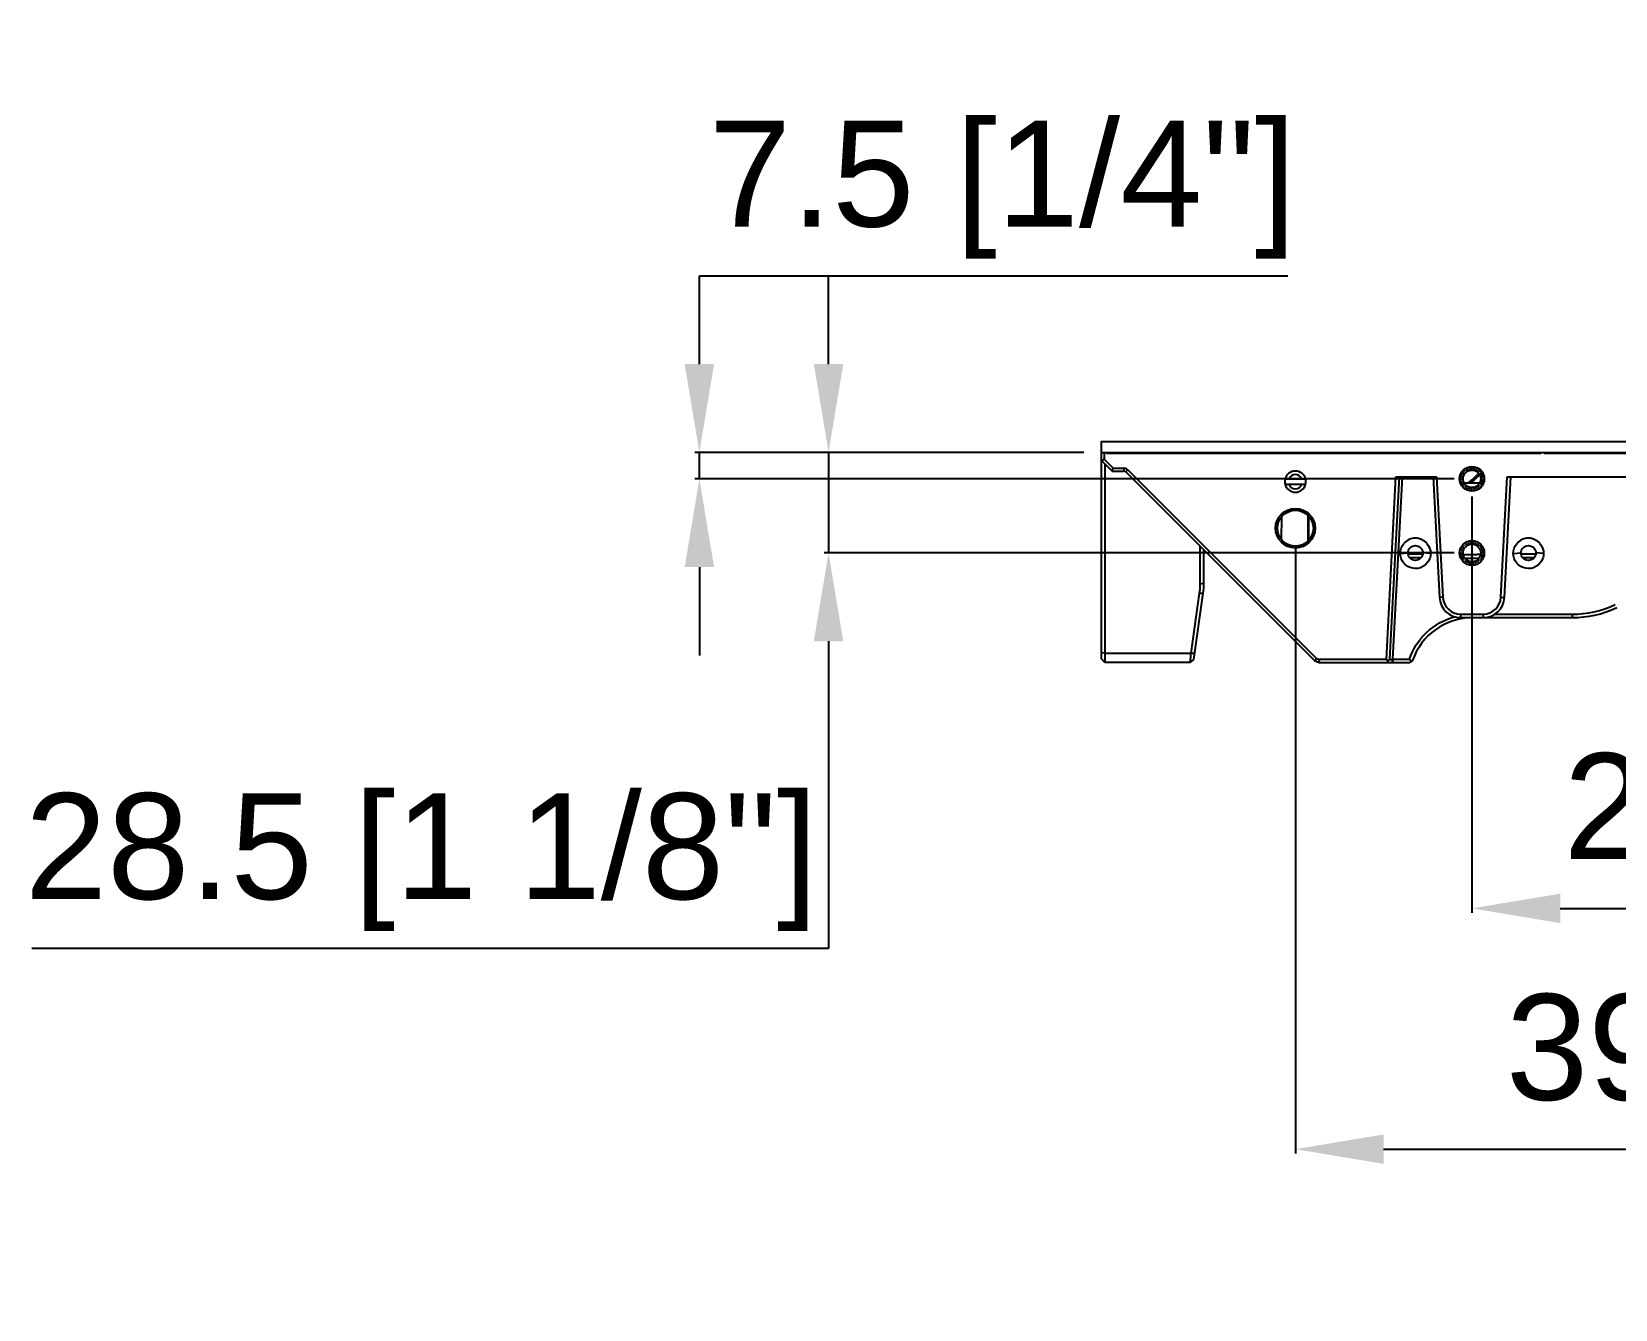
# Model space of a CAD drawing. Header units: millimetres. Extents: x -1070 to 42146, y 1440 to 12921.
# Drawn here: x 5308.9 to 5757.4, y 2374.9 to 2736.8 of the extents above; entities that cross this region are included whole.
import ezdxf

# ---------------------------------------------------------------- set-up
doc = ezdxf.new("R2010")
doc.units = ezdxf.units.MM
doc.linetypes.add('HIDDEN', pattern=[0.2, 0.1, -0.1])
for name, color, linetype in [('DIM', 4, 'Continuous'), ('DW-PLUS-XIANGTI实线CONTINUOUS', 7, 'Continuous'), ('DW-PLUS-XIANGTI隐藏线HIDDEN', 7, 'Continuous'), ('HOLDER-001实线CONTINUOUS', 7, 'Continuous')]:
    doc.layers.add(name, color=color, linetype=linetype)
doc.styles.get("Standard").update_dxf_attribs({"font": 'arial.ttf'})
doc.dimstyles.new('ISO-200', dxfattribs={"dimtxt": 30, "dimasz": 25, "dimexe": 1.25, "dimexo": 5, "dimgap": 5, "dimtad": 1, "dimtoh": 1, "dimdec": 1, "dimdsep": 46, "dimtxsty": 'Standard', "dimcen": 2.5, "dimadec": 0, "dimazin": 0, "dimtfac": 1, "dimtdec": 1, "dimtmove": 0, "dimatfit": 3, "dimfxl": 1, "dimarcsym": 0})

# ---------------------------------------------------------------- blocks, each defined once
blk = doc.blocks.new('*D122')
at = {"layer": 'Defpoints', "color": 0, "transparency": 16777216}
for p in [(5716.76, 2610.11), (6006.76, 2610.11), (6006.76, 2488.45)]:
    blk.add_point(p, dxfattribs=at)
at = {"layer": 'DIM', "color": 0, "lineweight": -2, "transparency": 16777216}
for p, q in [((5716.76, 2605.11), (5716.76, 2487.2)), ((6006.76, 2605.11), (6006.76, 2487.2)), ((5741.76, 2488.45), (5981.76, 2488.45))]:
    blk.add_line(p, q, dxfattribs=at)
at = {"layer": 'DIM', "color": 0, "transparency": 16777216}
for points in [[(5741.76, 2492.61), (5741.76, 2484.28), (5716.76, 2488.45)], [(5981.76, 2492.61), (5981.76, 2484.28), (6006.76, 2488.45)]]:
    blk.add_solid(points, dxfattribs=at)
at = {"layer": 'DIM', "color": 0, "lineweight": -3, "transparency": 16777216, "insert": (5860.79, 2512.87), "char_height": 30, "attachment_point": 5}
blk.add_mtext('290 [11 3/8"]', dxfattribs=at)
blk = doc.blocks.new('*D123')
at = {"layer": 'Defpoints', "color": 0, "transparency": 16777216}
for p in [(5666.76, 2596.11), (6056.76, 2596.11), (6056.76, 2420.24)]:
    blk.add_point(p, dxfattribs=at)
at = {"layer": 'DIM', "color": 0, "lineweight": -2, "transparency": 16777216}
for p, q in [((5666.76, 2591.11), (5666.76, 2418.99)), ((6056.76, 2591.11), (6056.76, 2418.99)), ((5691.76, 2420.24), (6031.76, 2420.24))]:
    blk.add_line(p, q, dxfattribs=at)
at = {"layer": 'DIM', "color": 0, "transparency": 16777216}
for points in [[(5691.76, 2424.41), (5691.76, 2416.08), (5666.76, 2420.24)], [(6031.76, 2424.41), (6031.76, 2416.08), (6056.76, 2420.24)]]:
    blk.add_solid(points, dxfattribs=at)
at = {"layer": 'DIM', "color": 0, "lineweight": -3, "transparency": 16777216, "insert": (5855.47, 2444.66), "char_height": 30, "attachment_point": 5}
blk.add_mtext('390 [1\'-3 3/8"]', dxfattribs=at)
blk = doc.blocks.new('*D124')
at = {"layer": 'Defpoints', "color": 0, "transparency": 16777216}
for p in [(5498, 2617.61), (5611.86, 2617.61), (5716.76, 2610.11)]:
    blk.add_point(p, dxfattribs=at)
at = {"layer": 'DIM', "color": 0, "lineweight": -2, "transparency": 16777216}
for p, q in [((5498, 2642.61), (5498, 2667.61)), ((5498, 2667.61), (5664.62, 2667.61)), ((5606.86, 2617.61), (5496.75, 2617.61)), ((5498, 2610.11), (5498, 2617.61)), ((5711.76, 2610.11), (5496.75, 2610.11)), ((5498, 2585.11), (5498, 2560.11))]:
    blk.add_line(p, q, dxfattribs=at)
at = {"layer": 'DIM', "color": 0, "transparency": 16777216}
for points in [[(5493.83, 2642.61), (5502.17, 2642.61), (5498, 2617.61)], [(5493.83, 2585.11), (5502.17, 2585.11), (5498, 2610.11)]]:
    blk.add_solid(points, dxfattribs=at)
at = {"layer": 'DIM', "color": 0, "lineweight": -3, "transparency": 16777216, "insert": (5583.81, 2692.03), "char_height": 30, "attachment_point": 5}
blk.add_mtext('7.5 [1/4"]', dxfattribs=at)
blk = doc.blocks.new('*D125')
at = {"layer": 'Defpoints', "color": 0, "transparency": 16777216}
for p in [(5534.58, 2617.61), (5611.76, 2617.61), (5716.76, 2589.11)]:
    blk.add_point(p, dxfattribs=at)
at = {"layer": 'DIM', "color": 0, "lineweight": -2, "transparency": 16777216}
for p, q in [((5534.58, 2642.61), (5534.58, 2667.61)), ((5606.76, 2617.61), (5533.33, 2617.61)), ((5534.58, 2617.61), (5534.58, 2589.11)), ((5711.76, 2589.11), (5533.33, 2589.11)), ((5534.58, 2564.11), (5534.58, 2477.12)), ((5534.58, 2477.12), (5308.94, 2477.12))]:
    blk.add_line(p, q, dxfattribs=at)
at = {"layer": 'DIM', "color": 0, "transparency": 16777216}
for points in [[(5530.41, 2642.61), (5538.75, 2642.61), (5534.58, 2617.61)], [(5530.41, 2564.11), (5538.75, 2564.11), (5534.58, 2589.11)]]:
    blk.add_solid(points, dxfattribs=at)
at = {"layer": 'DIM', "color": 0, "lineweight": -3, "transparency": 16777216, "insert": (5419.26, 2501.54), "char_height": 30, "attachment_point": 5}
blk.add_mtext('28.5 [1 1/8"]', dxfattribs=at)

msp = doc.modelspace()

# ---------------------------------------------------------------- linework, layer by layer
at = {"color": 1, "lineweight": -3}
msp.add_lwpolyline([(5611.757, 2617.607), (6111.757, 2617.607), (6111.757, 2620.607), (5611.757, 2620.607)], close=True, dxfattribs=at)
at = {"layer": 'DW-PLUS-XIANGTI实线CONTINUOUS', "color": 7, "lineweight": -3}
for p, q in [((5611.857, 2559.107), (5611.857, 2617.607)), ((5611.857, 2617.607), (5613.757, 2617.607)), ((5611.857, 2615.307), (5612.657, 2615.638)), ((5611.857, 2615.307), (5614.857, 2612.307)), ((5612.657, 2617.607), (5612.657, 2615.638)), ((5612.657, 2615.638), (5615.188, 2613.107)), ((5613.257, 2617.307), (5613.257, 2617.607)), ((5736.257, 2617.307), (5613.257, 2617.307)), ((5613.757, 2617.307), (5613.757, 2617.607)), ((5626.757, 2617.607), (5626.757, 2617.307)), ((5626.757, 2617.607), (5628.757, 2617.607)), ((5627.225, 2617.607), (5627.225, 2617.307)), ((5628.288, 2617.607), (5628.288, 2617.307)), ((5628.757, 2617.607), (5628.757, 2617.307)), ((5653.725, 2617.607), (5653.725, 2617.307)), ((5653.725, 2617.607), (5655.725, 2617.607)), ((5654.194, 2617.607), (5654.194, 2617.307)), ((5655.257, 2617.607), (5655.257, 2617.307)), ((5655.725, 2617.607), (5655.725, 2617.307)), ((5702.554, 2617.607), (5702.554, 2617.307)), ((5702.554, 2617.607), (5704.554, 2617.607)), ((5703.022, 2617.607), (5703.022, 2617.307)), ((5704.085, 2617.607), (5704.085, 2617.307)), ((5704.554, 2617.607), (5704.554, 2617.307)), ((5735.757, 2617.607), (5735.757, 2617.307)), ((5735.757, 2617.607), (5737.757, 2617.607)), ((5736.257, 2617.607), (5736.257, 2617.307)), ((5737.257, 2617.607), (5737.257, 2617.307)), ((5860.257, 2617.307), (5737.257, 2617.307)), ((5737.757, 2617.607), (5737.757, 2617.307)), ((5612.857, 2614.307), (5612.857, 2558.107)), ((5614.857, 2612.307), (5615.188, 2613.107)), ((5614.857, 2612.307), (5618.235, 2612.307)), ((5615.188, 2613.107), (5618.235, 2613.107)), ((5618.235, 2613.107), (5618.235, 2612.307)), ((5619.295, 2612.668), (5618.73, 2612.102)), ((5618.73, 2612.102), (5672.159, 2558.673)), ((5619.295, 2612.668), (5672.656, 2559.307)), ((5692.541, 2558.907), (5695.255, 2610.707)), ((5693.55, 2559.055), (5696.257, 2610.707)), ((5694.351, 2559.055), (5697.058, 2610.707)), ((5695.255, 2610.707), (5706.758, 2610.707)), ((5705.757, 2610.707), (5707.55, 2576.493)), ((5706.758, 2610.707), (5708.548, 2576.545)), ((5718.614, 2611.664), (5717.186, 2610.236)), ((5717.539, 2609.882), (5717.186, 2610.236)), ((5718.941, 2611.284), (5717.539, 2609.882)), ((5724.965, 2576.545), (5726.755, 2610.707)), ((5725.964, 2576.493), (5727.757, 2610.707)), ((5726.755, 2610.707), (5849.258, 2610.707)), ((5718.935, 2608.907), (5714.578, 2608.907)), ((5662.837, 2592.97), (5662.929, 2599.382)), ((5670.257, 2599.784), (5670.257, 2592.43)), ((5670.599, 2592.753), (5670.599, 2599.461)), ((5639.838, 2580.395), (5639.838, 2590.993)), ((5640.857, 2580.528), (5640.857, 2589.975)), ((5696.457, 2588.992), (5698.657, 2589.107)), ((5698.657, 2588.899), (5702.857, 2588.899)), ((5699.111, 2587.83), (5702.4, 2587.83)), ((5705.056, 2588.992), (5702.856, 2589.107)), ((5728.457, 2588.992), (5730.657, 2589.107)), ((5730.657, 2588.899), (5734.857, 2588.899)), ((5731.111, 2587.829), (5734.4, 2587.829)), ((5737.056, 2588.992), (5734.856, 2589.107)), ((5639.838, 2580.395), (5640.857, 2580.528)), ((5637.219, 2560.715), (5639.647, 2577.711)), ((5637.982, 2558.982), (5640.656, 2577.7)), ((5639.647, 2577.711), (5640.656, 2577.7)), ((5708.548, 2576.545), (5707.55, 2576.493)), ((5724.965, 2576.545), (5725.964, 2576.493)), ((5713.542, 2571.807), (5713.542, 2570.807)), ((5713.542, 2571.807), (5719.972, 2571.807)), ((5713.542, 2570.807), (5745.106, 2570.807)), ((5719.972, 2571.807), (5719.972, 2570.807)), ((5723.208, 2571.755), (5745.106, 2571.755)), ((5745.106, 2571.755), (5745.106, 2570.807)), ((5612.857, 2560.715), (5611.857, 2560.846)), ((5612.857, 2560.715), (5637.219, 2560.715)), ((5637.219, 2560.715), (5638.228, 2560.704)), ((5612.857, 2558.107), (5611.857, 2559.107)), ((5636.973, 2558.107), (5612.857, 2558.107)), ((5636.973, 2558.107), (5637.123, 2559.695)), ((5636.973, 2558.107), (5637.982, 2558.982)), ((5672.159, 2558.673), (5673.524, 2558.107)), ((5672.656, 2559.307), (5672.359, 2558.59)), ((5672.656, 2559.307), (5673.622, 2558.907)), ((5673.622, 2558.907), (5673.324, 2558.19)), ((5673.524, 2558.107), (5699.176, 2558.107)), ((5692.541, 2558.907), (5673.622, 2558.907)), ((5692.945, 2558.481), (5692.541, 2558.907)), ((5692.551, 2558.107), (5693.55, 2559.055)), ((5693.55, 2558.905), (5694.493, 2558.905)), ((5694.493, 2558.905), (5694.119, 2558.107)), ((5694.493, 2558.905), (5694.351, 2559.055)), ((5694.351, 2559.055), (5699.034, 2559.055)), ((5699.933, 2558.647), (5699.176, 2558.107))]:
    msp.add_line(p, q, dxfattribs=at)
for centre, radius in [((5716.757, 2610.107), 3.5), ((5716.757, 2610.107), 2.5), ((5666.757, 2596.107), 5.6), ((5666.757, 2596.107), 5.1), ((5716.757, 2589.107), 3.5), ((5700.757, 2589.107), 2.1), ((5716.757, 2589.107), 2.5), ((5732.757, 2589.107), 2.1)]:
    msp.add_circle(centre, radius, dxfattribs=at)
for centre, radius, start, end in [((5618.235, 2611.607), 1.5, 45, 90), ((5618.235, 2611.607), 0.7, 45, 90), ((5710.115, 2617.307), 10, 302.45648, 315), ((5710.115, 2617.307), 10.5, 306.2237, 315), ((5700.756, 2588.993), 4.299, 40.653, 138.78641), ((5732.756, 2588.993), 4.299, 40.653, 138.78641), ((5712.678, 2766.302), 177.662, 270.54125, 270.924), ((5712.713, 2821.617), 233.997, 270.50977, 271.48085), ((5712.219, 2793.831), 205.195, 270.92808, 271.62583), ((5711.688, 2813.53), 224.901, 271.61861, 271.90282), ((5620.913, 2580.39), 18.925, 351.86054, 355.93726), ((5620.881, 2580.392), 18.957, 355.94074, 0.01143), ((5620.857, 2580.528), 20, 351.8699, 0), ((5713.542, 2576.807), 6, 183, 270), ((5713.542, 2576.807), 5, 183, 270), ((5719.972, 2576.807), 5, 270, 357), ((5719.972, 2576.807), 6, 270, 357), ((5716.959, 2552.807), 18, 90, 161.06665), ((5745.106, 2600.807), 30, 270, 295), ((5716.816, 2552.926), 18.778, 133.32121, 133.78747), ((5752.008, 2596.584), 64.921, 215.31535, 215.69488), ((5750.328, 2595.378), 62.853, 215.69584, 216.08221)]:
    msp.add_arc(centre, radius, start, end, dxfattribs=at)
for points in [[(5696.457, 2588.992), (5696.458, 2590.001), (5696.857, 2591.066), (5697.522, 2591.825)], [(5704.017, 2591.793), (5704.666, 2591.037), (5705.056, 2589.988), (5705.057, 2588.992)], [(5705.057, 2588.992), (5705.056, 2588.48), (5704.961, 2587.96), (5704.782, 2587.48)], [(5728.457, 2588.992), (5728.458, 2590.001), (5728.857, 2591.066), (5729.522, 2591.825)], [(5736.017, 2591.793), (5736.666, 2591.037), (5737.056, 2589.988), (5737.057, 2588.992)], [(5737.057, 2588.992), (5737.056, 2588.48), (5736.961, 2587.96), (5736.782, 2587.48)], [(5745.106, 2571.756), (5749.29, 2571.756), (5753.569, 2572.706), (5757.361, 2574.473)], [(5703.933, 2566.587), (5706.136, 2568.665), (5708.927, 2570.236), (5711.842, 2571.052)], [(5699.034, 2559.055), (5700.01, 2561.834), (5701.695, 2564.444), (5703.823, 2566.481)], [(5637.123, 2559.695), (5637.155, 2560.035), (5637.187, 2560.375), (5637.219, 2560.715)]]:
    msp.add_open_spline(points, degree=3, dxfattribs=at)
for points in [[(5704.782, 2587.48), (5704.439, 2586.565), (5703.053, 2584.929), (5699.925, 2584.41), (5697.18, 2585.997), (5696.457, 2588.015), (5696.457, 2588.992)], [(5736.782, 2587.48), (5736.439, 2586.565), (5735.053, 2584.929), (5731.925, 2584.41), (5729.18, 2585.997), (5728.457, 2588.015), (5728.457, 2588.992)]]:
    msp.add_open_spline(points, degree=3, knots=[0, 0, 0, 0, 0.2499878, 0.5000277, 0.7500708, 1, 1, 1, 1], dxfattribs=at)
at = {"layer": 'DW-PLUS-XIANGTI隐藏线HIDDEN', "color": 5, "linetype": 'HIDDEN', "lineweight": -3}
for centre in [(5716.757, 2610.107), (5716.757, 2589.107)]:
    msp.add_circle(centre, 3, dxfattribs=at)
at = {"layer": 'HOLDER-001实线CONTINUOUS', "color": 7, "lineweight": -3}
for p, q in [((5669.661, 2610.057), (5663.852, 2610.057)), ((5663.84, 2608.607), (5669.674, 2608.607))]:
    msp.add_line(p, q, dxfattribs=at)
for radius, start, end in [(3, 165.52249, 193.4934), (3, 14.47793, 165.52236), (2, 22.02504, 157.97562), (3, 346.5066, 14.47751), (3, 193.49381, 346.50646), (2, 200.48802, 339.51259)]:
    msp.add_arc((5666.757, 2609.307), radius, start, end, dxfattribs=at)

# ---------------------------------------------------------------- dimensions: what is measured, and where the dimension line sits
at = {"layer": 'DIM', "color": 7, "lineweight": -3}
for base, p1, p2, picture, middle in [((5498, 2617.607), (5716.757, 2610.107), (5611.857, 2617.607), '*D124', (5583.812, 2667.607)), ((5534.579, 2617.607), (5716.757, 2589.107), (5611.757, 2617.607), '*D125', (5419.259, 2477.122))]:
    dim = msp.add_linear_dim(base=base, p1=p1, p2=p2, angle=90, dimstyle='ISO-200', dxfattribs=at)
    dim.commit()
    dim.dimension.update_dxf_attribs({"geometry": picture, "text_midpoint": middle, "dimtype": 160})
for base, p1, p2, picture, middle in [((6006.757, 2488.448), (5716.757, 2610.107), (6006.757, 2610.107), '*D122', (5860.786, 2488.448)), ((6056.757, 2420.244), (5666.757, 2596.107), (6056.757, 2596.107), '*D123', (5855.467, 2420.244))]:
    dim = msp.add_linear_dim(base=base, p1=p1, p2=p2, dimstyle='ISO-200', dxfattribs=at)
    dim.commit()
    dim.dimension.update_dxf_attribs({"geometry": picture, "text_midpoint": middle, "dimtype": 160})

doc.saveas('drawing.dxf')
